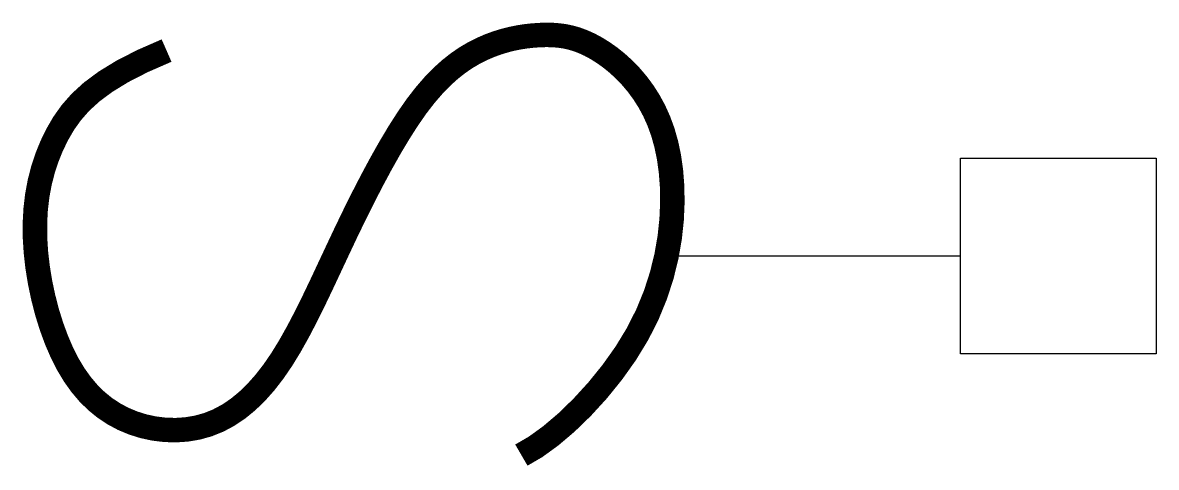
# Model space of a CAD drawing. Header units: millimetres. Extents: x -3108.961 to -3108.498, y 3757.804 to 3757.986.
import ezdxf

# ---------------------------------------------------------------- set-up
doc = ezdxf.new("R2010")
doc.units = ezdxf.units.MM
doc.header["$LTSCALE"] = 10
doc.layers.add('Ele_tomadas', color=2, linetype='Continuous')

msp = doc.modelspace()

# ---------------------------------------------------------------- linework, layer by layer
at = {"layer": 'Ele_tomadas', "color": 4}
msp.add_line((-3108.57775, 3757.89025), (-3108.69775, 3757.89025), dxfattribs=at)
at = {"layer": 'Ele_tomadas', "color": 1, "const_width": 0.01}
msp.add_lwpolyline([(-3108.757, 3757.80894), (-3108.75122, 3757.8123), (-3108.74504, 3757.81678), (-3108.73864, 3757.82221), (-3108.73221, 3757.82845), (-3108.7259, 3757.83535), (-3108.71991, 3757.84275), (-3108.7144, 3757.8505), (-3108.70955, 3757.85846), (-3108.7055, 3757.86649), (-3108.70222, 3757.87451), (-3108.69966, 3757.88245), (-3108.69775, 3757.89025), (-3108.69643, 3757.89785), (-3108.69565, 3757.90518), (-3108.69535, 3757.91218), (-3108.69546, 3757.91878), (-3108.69593, 3757.92494), (-3108.69673, 3757.93066), (-3108.69784, 3757.93597), (-3108.69923, 3757.94089), (-3108.70089, 3757.94545), (-3108.70279, 3757.94968), (-3108.70491, 3757.95359), (-3108.70722, 3757.95721), (-3108.70971, 3757.96057), (-3108.71233, 3757.96366), (-3108.71506, 3757.96649), (-3108.71786, 3757.96905), (-3108.72069, 3757.97134), (-3108.72353, 3757.97336), (-3108.72634, 3757.97512), (-3108.72908, 3757.9766), (-3108.73174, 3757.97782), (-3108.73432, 3757.97879), (-3108.73685, 3757.97952), (-3108.73935, 3757.98006), (-3108.74184, 3757.9804), (-3108.74436, 3757.98059), (-3108.74692, 3757.98063), (-3108.74954, 3757.98055), (-3108.75225, 3757.98037), (-3108.75505, 3757.98007), (-3108.75792, 3757.97963), (-3108.76086, 3757.97905), (-3108.76386, 3757.97829), (-3108.76691, 3757.97735), (-3108.77002, 3757.97621), (-3108.77316, 3757.97485), (-3108.77634, 3757.97324), (-3108.77955, 3757.97135), (-3108.78281, 3757.96912), (-3108.78611, 3757.96652), (-3108.78946, 3757.9635), (-3108.79286, 3757.96), (-3108.79632, 3757.95599), (-3108.79985, 3757.95142), (-3108.80343, 3757.94626), (-3108.80706, 3757.94057), (-3108.81072, 3757.93443), (-3108.81438, 3757.92793), (-3108.81802, 3757.92114), (-3108.82163, 3757.91414), (-3108.82518, 3757.90701), (-3108.82865, 3757.89983), (-3108.83202, 3757.89268), (-3108.83533, 3757.88562), (-3108.83857, 3757.8787), (-3108.84179, 3757.87197), (-3108.845, 3757.86549), (-3108.84823, 3757.85931), (-3108.85149, 3757.85349), (-3108.85481, 3757.84807), (-3108.85821, 3757.8431), (-3108.8617, 3757.83859), (-3108.86529, 3757.83455), (-3108.86898, 3757.83098), (-3108.87278, 3757.82787), (-3108.8767, 3757.82524), (-3108.88074, 3757.82308), (-3108.88492, 3757.82139), (-3108.88923, 3757.82018), (-3108.89364, 3757.81943), (-3108.89809, 3757.81913), (-3108.90256, 3757.81926), (-3108.90699, 3757.8198), (-3108.91133, 3757.82074), (-3108.91555, 3757.82207), (-3108.9196, 3757.82376), (-3108.92345, 3757.82582), (-3108.92708, 3757.82823), (-3108.93051, 3757.83102), (-3108.93373, 3757.83419), (-3108.93675, 3757.83775), (-3108.93957, 3757.84171), (-3108.94219, 3757.84608), (-3108.94462, 3757.85087), (-3108.94686, 3757.85608), (-3108.94889, 3757.86163), (-3108.9507, 3757.86745), (-3108.95225, 3757.87348), (-3108.95354, 3757.87962), (-3108.95454, 3757.8858), (-3108.95523, 3757.89195), (-3108.9556, 3757.89799), (-3108.95562, 3757.90385), (-3108.95531, 3757.90953), (-3108.95466, 3757.91502), (-3108.95367, 3757.92034), (-3108.95236, 3757.92549), (-3108.95073, 3757.93046), (-3108.94878, 3757.93528), (-3108.94651, 3757.93993), (-3108.94391, 3757.94443), (-3108.94081, 3757.9488), (-3108.93705, 3757.95309), (-3108.93244, 3757.95731), (-3108.92679, 3757.9615), (-3108.91994, 3757.9657), (-3108.91169, 3757.96993), (-3108.90187, 3757.97423)], dxfattribs=at)
at = {"layer": 'Ele_tomadas', "color": 3}
msp.add_lwpolyline([(-3108.49775, 3757.85025), (-3108.57775, 3757.85025), (-3108.57775, 3757.93025), (-3108.49775, 3757.93025)], close=True, dxfattribs=at)

doc.saveas('drawing.dxf')
